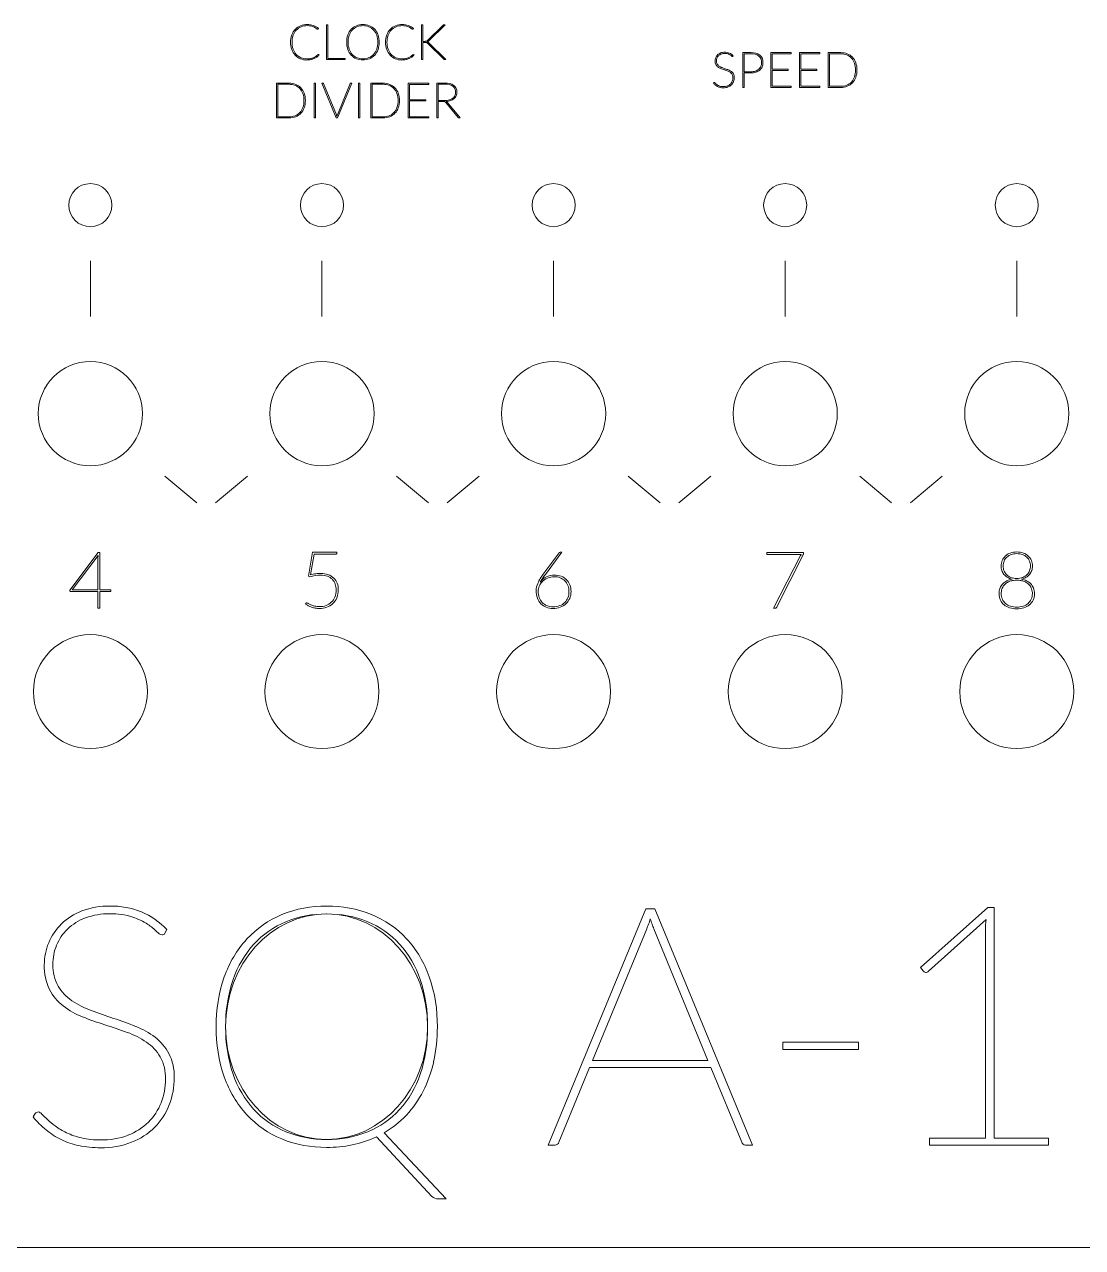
# Model space of a CAD drawing. Header units: millimetres. Extents: x -87 to 387, y -250 to 300.
# Drawn here: x 70.3 to 146.4, y -120 to -32 of the extents above; entities that cross this region are included whole.
import ezdxf

# ---------------------------------------------------------------- set-up
doc = ezdxf.new("R2010")
doc.units = ezdxf.units.MM
for name, color, linetype, lineweight, true_color in [('all_sq16', 7, 'Continuous', 0, 0x000000), ('ext', 1, 'Continuous', 0, 0xff0000), ('int', 3, 'Continuous', 0, 0x00ff00), ('txt', 51, 'Continuous', 0, 0xffffb5)]:
    doc.layers.add(name, color=color, linetype=linetype, lineweight=lineweight, true_color=true_color)

# ---------------------------------------------------------------- blocks, each defined once
blk = doc.blocks.new('façade')
at = {"layer": 'ext'}
blk.add_line((300, 0), (0, 0), dxfattribs=at)
at = {"layer": 'int'}
for centre, radius in [((75, 75), 1.55), ((91.666, 75), 1.55), ((108.333, 75), 1.55), ((125, 75), 1.55), ((141.666, 75), 1.55), ((75, 60), 3.75), ((91.666, 60), 3.75), ((108.333, 60), 3.75), ((125, 60), 3.75), ((141.666, 60), 3.75), ((75, 40), 4.1), ((91.666, 40), 4.1), ((108.333, 40), 4.1), ((125, 40), 4.1), ((141.666, 40), 4.1)]:
    blk.add_circle(centre, radius, dxfattribs=at)
blk.add_ellipse((92, 15.888), major_axis=(0.014, 8.112), ratio=0.896045, dxfattribs=at)
at = {"layer": 'txt'}
for p, q in [((91.417, 87.703), (91.39, 87.664)), ((91.996, 85.472), (91.996, 87.972)), ((91.996, 87.972), (92.094, 87.972)), ((92.094, 87.972), (92.094, 85.557)), ((98.249, 87.703), (98.223, 87.664)), ((98.828, 85.472), (98.828, 87.972)), ((98.828, 87.972), (98.926, 87.972)), ((98.926, 87.972), (98.926, 86.786)), ((99.262, 86.848), (100.365, 87.934)), ((100.52, 87.972), (99.355, 86.825)), ((100.448, 87.972), (100.52, 87.972)), ((98.926, 86.786), (99.086, 86.786)), ((99.092, 86.708), (98.926, 86.708)), ((98.926, 86.708), (98.926, 85.472)), ((100.439, 85.505), (99.28, 86.635)), ((99.357, 86.683), (100.59, 85.472)), ((91.427, 85.835), (91.465, 85.795)), ((93.333, 85.472), (91.996, 85.472)), ((92.094, 85.557), (93.333, 85.557)), ((93.333, 85.557), (93.333, 85.472)), ((98.26, 85.835), (98.297, 85.795)), ((98.926, 85.472), (98.828, 85.472)), ((100.59, 85.472), (100.52, 85.472)), ((121.254, 85.751), (121.233, 85.712)), ((121.942, 83.472), (121.942, 85.972)), ((121.942, 85.972), (122.54, 85.972)), ((122.54, 85.894), (122.04, 85.894)), ((122.04, 85.894), (122.04, 84.597)), ((123.956, 83.472), (123.956, 85.972)), ((123.956, 85.972), (125.432, 85.972)), ((125.432, 85.888), (124.054, 85.888)), ((124.054, 85.888), (124.054, 84.78)), ((125.432, 85.972), (125.432, 85.888)), ((126.024, 83.472), (126.024, 85.972)), ((126.024, 85.972), (127.5, 85.972)), ((127.5, 85.888), (126.122, 85.888)), ((126.122, 85.888), (126.122, 84.78)), ((127.5, 85.972), (127.5, 85.888)), ((128.092, 83.472), (128.092, 85.972)), ((128.092, 85.972), (128.993, 85.972)), ((128.993, 85.892), (128.189, 85.892)), ((128.189, 85.892), (128.189, 83.552)), ((122.04, 84.597), (122.54, 84.597)), ((122.04, 84.517), (122.04, 83.472)), ((122.54, 84.517), (122.04, 84.517)), ((124.054, 84.78), (125.215, 84.78)), ((125.215, 84.699), (124.054, 84.699)), ((124.054, 84.699), (124.054, 83.556)), ((125.215, 84.78), (125.215, 84.699)), ((126.122, 84.78), (127.283, 84.78)), ((127.283, 84.699), (126.122, 84.699)), ((126.122, 84.699), (126.122, 83.556)), ((127.283, 84.78), (127.283, 84.699)), ((88.399, 81.276), (88.399, 83.776)), ((88.399, 83.776), (89.301, 83.776)), ((89.301, 83.696), (88.497, 83.696)), ((88.497, 83.696), (88.497, 81.356)), ((91.1, 81.276), (91.1, 83.776)), ((91.1, 83.776), (91.198, 83.776)), ((91.198, 83.776), (91.198, 81.276)), ((91.659, 83.776), (91.735, 83.776)), ((92.697, 81.276), (91.659, 83.776)), ((91.774, 83.746), (92.702, 81.507)), ((92.778, 81.507), (93.705, 83.746)), ((93.822, 83.776), (92.784, 81.276)), ((93.748, 83.776), (93.822, 83.776)), ((94.283, 81.276), (94.283, 83.776)), ((94.283, 83.776), (94.38, 83.776)), ((94.38, 83.776), (94.38, 81.276)), ((95.173, 81.276), (95.173, 83.776)), ((95.173, 83.776), (96.075, 83.776)), ((96.075, 83.696), (95.271, 83.696)), ((95.271, 83.696), (95.271, 81.356)), ((97.874, 81.276), (97.874, 83.776)), ((97.874, 83.776), (99.35, 83.776)), ((99.35, 83.692), (97.972, 83.692)), ((97.972, 83.692), (97.972, 82.584)), ((99.35, 83.776), (99.35, 83.692)), ((99.942, 81.276), (99.942, 83.776)), ((99.942, 83.776), (100.544, 83.776)), ((100.544, 83.698), (100.039, 83.698)), ((100.039, 83.698), (100.039, 82.528)), ((119.837, 83.769), (119.86, 83.804)), ((122.04, 83.472), (121.942, 83.472)), ((125.432, 83.472), (123.956, 83.472)), ((124.054, 83.556), (125.436, 83.556)), ((125.436, 83.556), (125.432, 83.472)), ((127.5, 83.472), (126.024, 83.472)), ((126.122, 83.556), (127.504, 83.556)), ((127.504, 83.556), (127.5, 83.472)), ((128.993, 83.472), (128.092, 83.472)), ((128.189, 83.552), (128.993, 83.552)), ((97.972, 82.584), (99.133, 82.584)), ((99.133, 82.503), (97.972, 82.503)), ((97.972, 82.503), (97.972, 81.36)), ((99.133, 82.584), (99.133, 82.503)), ((100.039, 82.528), (100.516, 82.528)), ((100.039, 82.453), (100.039, 81.276)), ((100.404, 82.453), (100.039, 82.453)), ((101.457, 81.306), (100.575, 82.385)), ((100.67, 82.405), (101.601, 81.276)), ((89.301, 81.276), (88.399, 81.276)), ((88.497, 81.356), (89.301, 81.356)), ((91.198, 81.276), (91.1, 81.276)), ((92.784, 81.276), (92.697, 81.276)), ((94.38, 81.276), (94.283, 81.276)), ((96.075, 81.276), (95.173, 81.276)), ((95.271, 81.356), (96.075, 81.356)), ((99.35, 81.276), (97.874, 81.276)), ((97.972, 81.36), (99.353, 81.36)), ((99.353, 81.36), (99.35, 81.276)), ((100.039, 81.276), (99.942, 81.276)), ((101.601, 81.276), (101.52, 81.276)), ((75, 67), (75, 71)), ((91.666, 67), (91.666, 71)), ((108.333, 67), (108.333, 71)), ((125, 67), (125, 71)), ((141.666, 67), (141.666, 71)), ((80.362, 55.5), (82.66, 53.572)), ((86.304, 55.5), (84.006, 53.572)), ((97.029, 55.5), (99.327, 53.572)), ((102.971, 55.5), (100.673, 53.572)), ((113.695, 55.5), (115.993, 53.572)), ((119.637, 55.5), (117.339, 53.572)), ((130.362, 55.5), (132.66, 53.572)), ((136.304, 55.5), (134.006, 53.572)), ((73.518, 47.309), (75.563, 50.003)), ((75.557, 49.798), (73.685, 47.317)), ((75.549, 47.317), (75.549, 49.647)), ((75.563, 50.003), (75.683, 50.003)), ((75.683, 50.003), (75.683, 47.317)), ((90.691, 48.302), (90.995, 50.023)), ((91.109, 49.886), (90.841, 48.398)), ((90.995, 50.023), (92.745, 50.023)), ((92.656, 49.886), (91.109, 49.886)), ((92.745, 50.023), (92.745, 49.96)), ((107.595, 48.458), (108.727, 49.986)), ((108.935, 50.023), (107.743, 48.433)), ((108.807, 50.023), (108.935, 50.023)), ((123.684, 49.914), (123.684, 50)), ((123.684, 50), (126.316, 50)), ((126.156, 49.864), (123.735, 49.864)), ((124.17, 46), (126.105, 49.783)), ((126.292, 49.849), (124.367, 46.059)), ((126.316, 50), (126.316, 49.932)), ((90.791, 48.267), (90.691, 48.302)), ((73.532, 47.241), (73.518, 47.309)), ((75.549, 47.198), (73.6, 47.198)), ((73.685, 47.317), (75.549, 47.317)), ((75.549, 45.997), (75.549, 47.198)), ((75.683, 47.317), (76.482, 47.317)), ((76.425, 47.198), (75.683, 47.198)), ((75.683, 47.198), (75.683, 45.997)), ((76.482, 47.317), (76.482, 47.246)), ((75.683, 45.997), (75.549, 45.997)), ((90.491, 46.299), (90.534, 46.356)), ((124.264, 46), (124.17, 46)), ((107.941, 7.375), (114.977, 24.375)), ((114.977, 24.375), (115.619, 24.375)), ((115.619, 24.375), (122.657, 7.375)), ((134.747, 20.143), (139.585, 24.461)), ((139.585, 24.461), (140.043, 24.461)), ((140.043, 24.461), (140.043, 7.87)), ((115.038, 22.936), (111.145, 13.469)), ((119.44, 13.469), (115.547, 22.936)), ((139.452, 23.603), (135.317, 19.879)), ((80.513, 22.877), (80.368, 22.611)), ((139.415, 7.87), (139.415, 22.841)), ((134.928, 19.901), (134.747, 20.143)), ((124.833, 14.775), (130.274, 14.775)), ((124.833, 14.244), (124.833, 14.775)), ((130.274, 14.244), (124.833, 14.244)), ((130.274, 14.775), (130.274, 14.244)), ((111.145, 13.469), (119.44, 13.469)), ((110.928, 12.96), (108.714, 7.581)), ((119.656, 12.96), (110.928, 12.96)), ((121.871, 7.581), (119.656, 12.96)), ((70.876, 9.395), (71.032, 9.637)), ((99.583, 3.674), (95.579, 7.956)), ((96.137, 8.259), (100.611, 3.504)), ((108.436, 7.375), (107.941, 7.375)), ((122.657, 7.375), (122.135, 7.375)), ((135.375, 7.87), (139.415, 7.87)), ((135.375, 7.375), (135.375, 7.87)), ((143.95, 7.375), (135.375, 7.375)), ((140.043, 7.87), (143.95, 7.87)), ((143.95, 7.87), (143.95, 7.375)), ((100.611, 3.504), (100.042, 3.504))]:
    blk.add_line(p, q, dxfattribs=at)
for centre, radius, start, end in [((90.905, 86.74), 1.496, 160.34214, 180.71929), ((90.596, 86.85), 1.168, 136.95153, 160.2995), ((90.952, 86.742), 1.442, 160.70855, 180.82783), ((90.612, 86.86), 1.082, 137.22224, 160.64005), ((90.54, 86.89), 1.1, 112.28472, 136.48442), ((90.539, 86.914), 0.991, 112.0736, 136.66172), ((90.596, 86.744), 1.256, 89.31219, 112.12125), ((90.598, 86.761), 1.155, 89.35702, 111.93101), ((90.633, 86.792), 1.208, 69.49904, 91.02901), ((90.621, 86.731), 1.186, 79.56853, 90.45747), ((90.621, 86.741), 1.176, 70.32445, 79.48981), ((90.721, 87.019), 0.88, 60.36154, 70.36367), ((90.592, 86.758), 1.255, 48.90476, 68.30397), ((90.434, 86.528), 1.449, 55.36617, 60.10752), ((89.917, 85.793), 2.348, 53.13126, 55.16925), ((91.38, 87.73), 0.0803, 226.83095, 256.64104), ((91.366, 87.682), 0.0304, 262.8412, 324.49988), ((94.992, 86.743), 1.548, 160.87184, 180.78212), ((94.627, 86.869), 1.161, 137.55296, 160.83941), ((95.027, 86.744), 1.482, 161.1836, 180.87345), ((94.661, 86.867), 1.096, 138.14343, 161.08455), ((94.547, 86.929), 1.061, 112.52244, 137.02528), ((94.541, 86.963), 0.943, 112.36083, 137.62766), ((94.599, 86.793), 1.207, 89.3339, 112.34574), ((94.601, 86.806), 1.111, 89.34723, 112.13056), ((94.629, 86.773), 1.227, 67.95362, 90.74173), ((94.627, 86.796), 1.121, 67.9658, 90.71702), ((94.691, 86.965), 0.941, 42.3415, 67.67001), ((94.691, 86.938), 1.051, 42.95755, 67.67106), ((94.584, 86.881), 1.076, 18.50413, 41.82322), ((94.603, 86.871), 1.161, 19.14089, 42.44225), ((94.169, 86.744), 1.513, 359.13733, 18.41219), ((94.231, 86.743), 1.554, 359.1983, 19.08783), ((97.738, 86.74), 1.496, 160.34214, 180.71929), ((97.429, 86.85), 1.168, 136.95153, 160.2995), ((97.785, 86.742), 1.442, 160.70855, 180.82783), ((97.445, 86.86), 1.082, 137.22224, 160.64005), ((97.373, 86.89), 1.1, 112.28472, 136.48442), ((97.372, 86.914), 0.991, 112.0736, 136.66172), ((97.429, 86.744), 1.256, 89.31219, 112.12125), ((97.431, 86.761), 1.155, 89.35702, 111.93101), ((97.465, 86.792), 1.208, 69.49904, 91.02901), ((97.453, 86.731), 1.186, 79.56853, 90.45747), ((97.453, 86.741), 1.176, 70.32445, 79.48981), ((97.553, 87.019), 0.88, 60.36154, 70.36367), ((97.424, 86.758), 1.255, 48.90476, 68.30397), ((97.267, 86.528), 1.449, 55.36617, 60.10752), ((96.749, 85.793), 2.348, 53.13126, 55.16925), ((98.213, 87.73), 0.0803, 226.83095, 256.64104), ((98.198, 87.682), 0.0304, 262.8412, 324.49988), ((100.464, 87.842), 0.136, 115.79099, 136.95864), ((100.446, 87.862), 0.109, 88.72554, 112.11018), ((90.934, 86.7), 1.525, 179.19659, 199.47398), ((90.968, 86.699), 1.458, 179.09196, 199.18782), ((94.991, 86.7), 1.546, 179.18831, 199.13772), ((95.026, 86.699), 1.481, 179.13255, 198.82421), ((94.17, 86.699), 1.512, 341.58015, 0.85681), ((94.239, 86.7), 1.546, 340.86228, 0.81169), ((97.766, 86.7), 1.525, 179.19659, 199.47398), ((97.801, 86.699), 1.458, 179.09196, 199.18782), ((99.091, 87.591), 0.805, 269.67982, 273.8033), ((99.098, 86.258), 0.45, 81.84749, 90.82101), ((99.132, 86.964), 0.176, 273.84284, 288.5828), ((99.134, 86.515), 0.19, 66.82837, 81.65799), ((99.145, 86.925), 0.136, 288.7177, 306.55183), ((99.148, 86.552), 0.151, 50.09446, 65.95169), ((99.021, 87.085), 0.338, 307.28562, 315.52094), ((98.879, 86.238), 0.564, 44.67808, 49.5884), ((99.203, 86.92), 0.172, 284.6874, 304.75828), ((99.194, 86.549), 0.211, 58.37197, 75.73891), ((98.976, 87.213), 0.542, 306.77259, 314.29309), ((99.17, 86.526), 0.244, 39.89766, 56.27197), ((90.611, 86.587), 1.183, 199.52004, 222.43202), ((90.616, 86.579), 1.086, 199.31831, 222.55645), ((90.51, 86.508), 1.055, 222.94135, 247.5326), ((90.529, 86.51), 0.975, 223.02222, 247.49142), ((90.563, 86.642), 1.199, 247.67523, 270.60878), ((90.571, 86.618), 1.091, 247.66539, 270.54791), ((90.587, 86.891), 1.448, 269.54957, 280.84641), ((90.594, 87.06), 1.533, 269.49967, 279.17805), ((90.678, 86.52), 0.987, 279.37761, 292.00238), ((90.628, 86.658), 1.211, 281.00117, 292.75233), ((90.709, 86.435), 0.896, 292.22343, 305.05998), ((90.693, 86.498), 1.038, 292.88366, 305.48352), ((90.251, 87.074), 1.683, 305.33202, 312.37707), ((90.507, 86.754), 1.355, 305.61842, 314.99106), ((91.412, 85.809), 0.0348, 96.31397, 140.63444), ((91.402, 85.805), 0.0386, 49.08547, 81.50967), ((94.626, 86.575), 1.16, 199.21507, 222.49067), ((94.643, 86.57), 1.077, 198.86829, 222.13869), ((94.535, 86.503), 1.045, 222.99271, 247.82838), ((94.544, 86.494), 0.953, 222.74292, 247.67034), ((94.599, 86.673), 1.226, 248.02073, 270.66557), ((94.601, 86.641), 1.111, 247.86944, 270.65277), ((94.627, 86.651), 1.121, 269.28298, 292.0342), ((94.629, 86.681), 1.234, 269.25905, 291.90922), ((94.687, 86.492), 0.951, 292.29888, 317.28786), ((94.695, 86.504), 1.045, 292.19522, 317.01203), ((94.601, 86.556), 1.058, 317.89502, 341.5437), ((94.604, 86.575), 1.16, 317.50933, 340.78493), ((97.444, 86.587), 1.183, 199.52004, 222.43202), ((97.449, 86.579), 1.086, 199.31831, 222.55645), ((97.343, 86.508), 1.055, 222.94135, 247.5326), ((97.362, 86.51), 0.975, 223.02222, 247.49142), ((97.395, 86.642), 1.199, 247.67523, 270.60878), ((97.403, 86.618), 1.091, 247.66539, 270.54791), ((97.419, 86.891), 1.448, 269.54957, 280.84641), ((97.427, 87.06), 1.533, 269.49967, 279.17805), ((97.511, 86.52), 0.987, 279.37761, 292.00238), ((97.461, 86.658), 1.211, 281.00117, 292.75233), ((97.541, 86.435), 0.896, 292.22343, 305.05998), ((97.525, 86.498), 1.038, 292.88366, 305.48352), ((97.083, 87.074), 1.683, 305.33202, 312.37707), ((97.339, 86.754), 1.355, 305.61842, 314.99106), ((98.244, 85.809), 0.0348, 96.31397, 140.63444), ((98.235, 85.805), 0.0386, 49.08547, 81.50967), ((100.513, 85.561), 0.092, 217.20562, 242.02212), ((100.513, 85.589), 0.118, 248.46127, 273.34071), ((120.566, 85.38), 0.61, 157.55577, 180.19188), ((120.507, 85.358), 0.551, 177.98799, 205.93681), ((120.548, 85.388), 0.59, 134.19642, 157.59214), ((120.586, 85.383), 0.539, 158.02309, 180.22627), ((120.484, 85.366), 0.437, 177.93767, 209.11687), ((120.55, 85.397), 0.501, 134.14767, 157.9911), ((120.586, 85.342), 0.649, 110.99422, 133.82105), ((120.58, 85.362), 0.547, 110.22072, 133.75808), ((120.635, 85.206), 0.794, 88.95579, 110.76623), ((120.637, 85.201), 0.717, 88.98531, 110.06573), ((120.666, 85.138), 0.862, 68.41875, 91.08994), ((120.668, 85.188), 0.731, 72.23106, 91.46979), ((120.672, 85.225), 0.694, 56.8669, 71.58269), ((120.655, 85.179), 0.829, 43.6871, 66.67361), ((120.668, 85.226), 0.695, 46.29815, 56.52353), ((121.224, 85.787), 0.0953, 217.69887, 257.14485), ((121.203, 85.728), 0.0333, 268.70567, 331.89969), ((122.608, 84.986), 0.988, 54.48997, 94.00188), ((122.604, 85.043), 0.853, 53.44194, 94.34166), ((122.7, 85.287), 0.604, 356.14088, 46.93154), ((122.739, 85.295), 0.665, 355.79395, 48.14947), ((129.009, 84.695), 1.277, 68.93076, 90.6924), ((129.007, 84.731), 1.161, 68.83023, 90.67857), ((129.086, 84.943), 0.935, 43.45733, 68.62827), ((129.092, 84.922), 1.035, 43.94901, 68.74081), ((129.013, 84.89), 1.024, 18.73157, 42.80891), ((129.029, 84.876), 1.113, 19.47073, 43.3584), ((120.489, 85.368), 0.539, 207.65039, 231.91007), ((120.523, 85.406), 0.492, 211.02808, 235.90391), ((120.655, 85.588), 0.815, 232.28887, 248.91786), ((120.776, 85.781), 0.944, 235.93595, 249.97759), ((121.754, 88.372), 3.808, 248.54935, 252.31191), ((122.784, 91.166), 6.691, 249.61576, 251.75328), ((118.579, 78.416), 6.642, 70.16417, 72.31048), ((119.34, 80.718), 4.31, 68.42786, 71.75884), ((120.538, 83.827), 0.888, 55.70724, 70.59603), ((120.615, 83.932), 0.852, 52.85338, 68.73208), ((120.758, 84.152), 0.494, 30.74876, 55.51264), ((120.808, 84.191), 0.529, 28.06672, 52.62821), ((122.553, 85.546), 0.949, 269.18635, 288.68271), ((122.553, 85.608), 1.09, 269.30498, 288.15393), ((122.626, 85.331), 0.722, 288.67162, 310.73765), ((122.636, 85.357), 0.826, 288.07411, 309.84661), ((122.705, 85.232), 0.596, 311.18708, 336.01826), ((122.738, 85.229), 0.663, 310.20679, 335.48116), ((122.681, 85.242), 0.621, 336.09914, 0.42372), ((122.707, 85.239), 0.695, 335.71751, 0.57467), ((128.578, 84.746), 1.482, 359.06203, 18.60986), ((128.58, 84.698), 1.481, 341.3823, 0.93211), ((128.648, 84.745), 1.516, 359.10578, 19.33425), ((128.649, 84.698), 1.515, 340.65812, 0.88835), ((89.316, 82.499), 1.277, 68.93076, 90.6924), ((89.315, 82.535), 1.161, 68.83023, 90.67857), ((89.393, 82.747), 0.935, 43.45733, 68.62827), ((89.4, 82.726), 1.035, 43.94901, 68.74081), ((91.737, 83.738), 0.0378, 11.56269, 93.24477), ((93.743, 83.737), 0.0396, 83.97708, 166.49937), ((96.09, 82.499), 1.277, 68.93076, 90.6924), ((96.088, 82.535), 1.161, 68.83023, 90.67857), ((96.167, 82.747), 0.935, 43.45733, 68.62827), ((96.174, 82.726), 1.035, 43.94901, 68.74081), ((100.613, 82.756), 1.023, 57.45543, 93.84195), ((100.603, 82.783), 0.917, 58.05791, 93.67571), ((100.816, 83.178), 0.561, 355.90819, 51.69565), ((120.757, 84.557), 1.211, 220.59529, 229.81192), ((119.951, 83.716), 0.127, 126.92327, 135.87417), ((119.892, 83.79), 0.0322, 86.00754, 120.93878), ((119.88, 83.763), 0.0608, 37.70411, 77.1861), ((121.503, 85.389), 2.237, 225.26793, 227.31341), ((120.463, 84.213), 0.759, 230.01499, 244.25689), ((120.783, 84.614), 1.179, 227.50261, 232.91205), ((120.479, 84.217), 0.679, 233.16783, 244.82099), ((120.538, 84.346), 0.821, 244.91069, 256.61032), ((120.618, 84.162), 0.628, 290.91094, 314.50703), ((120.621, 84.172), 0.719, 291.11477, 314.54023), ((120.637, 84.136), 0.596, 314.95284, 338.73131), ((120.65, 84.134), 0.672, 315.03003, 339.20277), ((120.786, 84.188), 0.452, 357.78264, 28.68774), ((120.559, 84.166), 0.679, 338.74514, 0.39356), ((120.802, 84.204), 0.529, 358.07902, 26.42479), ((120.529, 84.181), 0.802, 339.15736, 0.40932), ((129.007, 84.712), 1.161, 269.32143, 291.16977), ((129.086, 84.499), 0.934, 291.37505, 316.58499), ((129.092, 84.522), 1.035, 291.25919, 316.05099), ((129.011, 84.554), 1.026, 317.22344, 341.26293), ((129.029, 84.567), 1.113, 316.6416, 340.52927), ((89.321, 82.694), 1.024, 18.73157, 42.80891), ((89.337, 82.68), 1.113, 19.47073, 43.3584), ((88.886, 82.55), 1.482, 359.06203, 18.60986), ((88.955, 82.549), 1.516, 359.10578, 19.33425), ((96.094, 82.694), 1.024, 18.73157, 42.80891), ((96.11, 82.68), 1.113, 19.47073, 43.3584), ((95.66, 82.55), 1.482, 359.06203, 18.60986), ((95.729, 82.549), 1.516, 359.10578, 19.33425), ((100.745, 83.106), 0.53, 308.32992, 334.91105), ((100.786, 83.172), 0.492, 355.52955, 52.1418), ((100.758, 83.124), 0.617, 311.2873, 335.61134), ((100.689, 83.124), 0.588, 335.59904, 0.92824), ((100.735, 83.129), 0.64, 336.02302, 0.78031), ((120.496, 84.29), 0.843, 244.46395, 258.02479), ((120.54, 84.52), 1.077, 258.30511, 270.55524), ((120.541, 84.372), 0.847, 256.8072, 270.69367), ((120.565, 84.326), 0.883, 269.03608, 290.89063), ((120.564, 84.307), 0.782, 269.06919, 290.75704), ((129.009, 84.749), 1.277, 269.3076, 291.06924), ((89.319, 82.359), 1.026, 317.22344, 341.26293), ((89.337, 82.372), 1.113, 316.6416, 340.52927), ((88.887, 82.502), 1.481, 341.3823, 0.93211), ((88.957, 82.502), 1.515, 340.65812, 0.88835), ((96.092, 82.359), 1.026, 317.22344, 341.26293), ((96.11, 82.372), 1.113, 316.6416, 340.52927), ((95.661, 82.502), 1.481, 341.3823, 0.93211), ((95.73, 82.502), 1.515, 340.65812, 0.88835), ((100.409, 81.976), 0.477, 83.00431, 90.59661), ((100.447, 82.28), 0.171, 67.69903, 83.16199), ((100.456, 82.308), 0.141, 50.69386, 66.79596), ((100.53, 83.643), 1.116, 269.26789, 285.76402), ((100.437, 82.289), 0.169, 35.03352, 49.86069), ((100.551, 83.576), 1.119, 272.9378, 289.42173), ((100.491, 82.259), 0.232, 39.04254, 59.45877), ((100.646, 83.24), 0.696, 285.60298, 307.86284), ((100.678, 83.225), 0.746, 289.19014, 310.76779), ((89.315, 82.517), 1.161, 269.32143, 291.16977), ((89.316, 82.553), 1.277, 269.3076, 291.06924), ((89.394, 82.303), 0.934, 291.37505, 316.58499), ((89.4, 82.326), 1.035, 291.25919, 316.05099), ((90.931, 80.852), 1.888, 18.42766, 20.29032), ((90.843, 80.823), 1.981, 16.62356, 18.42758), ((94.006, 81.054), 1.309, 159.73287, 165.12461), ((96.088, 82.517), 1.161, 269.32143, 291.16977), ((96.09, 82.553), 1.277, 269.3076, 291.06924), ((96.167, 82.303), 0.934, 291.37505, 316.58499), ((96.174, 82.326), 1.035, 291.25919, 316.05099), ((101.511, 81.34), 0.0645, 212.27093, 246.84391), ((101.519, 81.38), 0.104, 251.67246, 270.9812), ((77.099, 49.639), 1.55, 174.11861, 179.70608), ((92.664, 49.978), 0.0915, 265.04591, 310.21012), ((92.673, 49.959), 0.0714, 314.56926, 1.35829), ((108.8, 49.933), 0.0901, 85.81955, 144.0165), ((123.728, 49.908), 0.0451, 172.22347, 278.47954), ((124.952, 50.502), 1.359, 328.04379, 330.15179), ((126.363, 49.693), 0.268, 140.59375, 150.26669), ((126.137, 49.94), 0.18, 329.65587, 342.13967), ((126.17, 49.93), 0.146, 341.90798, 0.65711), ((141.544, 49.048), 1.004, 157.45802, 180.36319), ((141.471, 49.077), 0.926, 133.12866, 157.42281), ((141.603, 49.048), 0.918, 158.01929, 180.55712), ((141.494, 49.088), 0.802, 133.22465, 157.82318), ((141.543, 48.99), 1.039, 109.70911, 132.72321), ((141.552, 49.017), 0.893, 109.50518, 132.7976), ((141.645, 48.697), 1.348, 89.10403, 109.59933), ((141.647, 48.739), 1.187, 89.09785, 109.36086), ((141.687, 48.695), 1.35, 70.41438, 90.90653), ((141.685, 48.737), 1.189, 70.65472, 90.91408), ((141.781, 49.017), 0.893, 47.2024, 70.49482), ((141.79, 48.99), 1.039, 47.27679, 70.29089), ((141.838, 49.088), 0.802, 22.17682, 46.77535), ((141.861, 49.077), 0.926, 22.57719, 46.87134), ((141.73, 49.048), 0.918, 359.44288, 21.98071), ((141.789, 49.048), 1.004, 359.63681, 22.54198), ((91.647, 45.411), 3.094, 97.74986, 105.10057), ((91.589, 45.824), 2.677, 90.22379, 97.69841), ((91.607, 46.935), 1.566, 70.64252, 91.04926), ((91.763, 47.388), 1.087, 45.73189, 70.47781), ((110.255, 46.436), 3.342, 142.7554, 156.18317), ((115.109, 43.006), 9.149, 143.62577, 145.9059), ((141.574, 49.033), 1.034, 179.56903, 198.13585), ((141.419, 48.986), 0.873, 198.30306, 219.18936), ((141.647, 49.037), 0.962, 179.90283, 200.30212), ((141.472, 49.034), 0.944, 219.46921, 239.34015), ((141.492, 48.977), 0.796, 200.14317, 224.74241), ((141.549, 49.045), 0.884, 225.2885, 249.12895), ((141.784, 49.045), 0.884, 290.87105, 314.7115), ((141.871, 49.018), 0.925, 300.626, 320.85217), ((141.841, 48.977), 0.796, 315.25759, 339.85683), ((141.685, 49.037), 0.962, 339.69788, 0.09717), ((141.882, 49.002), 0.906, 321.20497, 341.30261), ((141.781, 49.034), 1.011, 341.43768, 0.4327), ((91.622, 45.22), 3.159, 91.16464, 105.26564), ((91.589, 46.935), 1.443, 70.85482, 91.21455), ((91.752, 47.418), 0.934, 44.90227, 70.59257), ((91.759, 47.446), 0.909, 18.87194, 43.97428), ((91.791, 47.438), 1.032, 20.02063, 44.94646), ((91.398, 47.326), 1.29, 359.36379, 18.73188), ((91.476, 47.327), 1.365, 359.33583, 19.85556), ((108.467, 47.216), 1.391, 155.83757, 177.82853), ((108.193, 47.208), 0.97, 157.06462, 179.59178), ((108.264, 47.186), 1.044, 135.12305, 157.49682), ((108.327, 47.203), 1.163, 116.25786, 144.86351), ((109.695, 46.667), 2.614, 145.82943, 152.54445), ((108.348, 47.098), 1.167, 113.31701, 134.97095), ((108.387, 47.092), 1.289, 89.43691, 116.48543), ((108.354, 47.076), 1.189, 89.01081, 113.14191), ((108.389, 47.079), 1.186, 69.43763, 90.70786), ((108.417, 47.07), 1.312, 69.03494, 90.75145), ((108.464, 47.286), 0.966, 45.45224, 69.28807), ((108.493, 47.275), 1.092, 45.25714, 68.89674), ((108.455, 47.29), 0.969, 20.88596, 44.91575), ((108.498, 47.293), 1.077, 20.93014, 44.79681), ((108.227, 47.207), 1.211, 359.1629, 20.72467), ((108.285, 47.213), 1.304, 359.32004, 20.82826), ((141.324, 47.119), 0.923, 135.70547, 158.64804), ((141.42, 47.109), 0.868, 142.19638, 161.66584), ((141.385, 47.047), 1.017, 114.6801, 135.19852), ((141.391, 47.125), 0.835, 123.11213, 141.84387), ((141.553, 46.877), 1.131, 109.67655, 123.1512), ((141.609, 46.571), 1.543, 100.62392, 114.85112), ((141.594, 49.245), 1.187, 239.43831, 256.88489), ((141.612, 46.713), 1.305, 98.24355, 109.6614), ((141.642, 49.306), 1.161, 249.41715, 271.18758), ((141.674, 46.329), 1.694, 90.27995, 98.472), ((141.69, 49.308), 1.163, 268.80095, 290.5668), ((141.658, 46.325), 1.698, 81.53818, 89.73243), ((141.721, 46.713), 1.305, 70.3386, 81.75645), ((141.738, 49.245), 1.187, 283.11511, 300.56169), ((141.729, 46.598), 1.516, 64.97559, 79.40585), ((141.779, 46.877), 1.131, 56.8488, 70.32345), ((141.937, 47.039), 1.028, 44.82639, 65.06758), ((141.942, 47.125), 0.835, 38.15613, 56.88787), ((141.912, 47.109), 0.868, 18.33416, 37.80362), ((141.996, 47.109), 0.937, 21.69605, 44.35985), ((73.589, 47.255), 0.0593, 194.02771, 230.39414), ((73.593, 47.277), 0.0793, 238.61934, 275.2295), ((76.435, 47.244), 0.0469, 257.48897, 2.98375), ((91.592, 47.206), 1.082, 313.62685, 337.87647), ((91.596, 47.234), 1.237, 312.96526, 336.8787), ((91.37, 47.287), 1.317, 338.24409, 1.07854), ((91.449, 47.287), 1.392, 337.22854, 0.99805), ((108.638, 47.243), 1.561, 179.06049, 199.52381), ((108.246, 47.107), 1.146, 199.68011, 223.69262), ((108.493, 47.201), 1.271, 179.38931, 199.84881), ((108.253, 47.115), 1.015, 199.87755, 223.33176), ((108.449, 47.106), 0.977, 314.5061, 338.86224), ((108.465, 47.131), 1.114, 313.09555, 337.40289), ((108.259, 47.177), 1.179, 338.99969, 0.60833), ((108.331, 47.183), 1.258, 337.55589, 0.68917), ((141.512, 47.058), 1.12, 159.22095, 181.14842), ((141.443, 47.019), 1.052, 179.10481, 204.41589), ((141.598, 47.057), 1.052, 162.00442, 180.95963), ((141.486, 47.026), 0.941, 179.22784, 204.20447), ((141.422, 47.002), 0.873, 204.4639, 229.74553), ((141.91, 47.002), 0.873, 310.25447, 335.5361), ((141.846, 47.026), 0.941, 335.79553, 0.77216), ((141.735, 47.057), 1.052, 359.04037, 17.99558), ((141.889, 47.019), 1.052, 335.58411, 0.89519), ((141.838, 47.058), 1.103, 358.84143, 21.1209), ((91.409, 47.541), 1.545, 233.55341, 241.76541), ((90.584, 46.326), 0.0581, 86.10226, 149.13989), ((90.545, 46.155), 0.233, 53.14384, 79.34475), ((91.451, 47.612), 1.626, 241.63845, 250.67812), ((91.461, 47.639), 1.512, 239.11036, 246.81187), ((91.629, 48.026), 1.934, 246.75293, 255.17939), ((91.513, 47.785), 1.811, 250.62819, 259.57442), ((91.475, 47.485), 1.371, 255.6065, 270.86447), ((91.484, 47.626), 1.649, 259.56944, 270.20117), ((91.498, 47.467), 1.49, 269.67531, 290.00078), ((91.506, 47.466), 1.352, 269.5711, 289.59186), ((91.596, 47.214), 1.084, 289.57469, 313.15784), ((91.572, 47.269), 1.278, 289.9129, 312.64933), ((108.182, 47.063), 1.069, 224.32398, 249.14052), ((108.237, 47.11), 1.001, 223.7445, 247.39606), ((108.278, 47.33), 1.353, 249.36052, 270.71473), ((108.278, 47.223), 1.121, 247.67581, 270.84504), ((108.316, 47.436), 1.333, 269.10018, 290.10351), ((108.311, 47.441), 1.464, 269.35196, 290.18523), ((108.415, 47.153), 1.034, 290.29355, 314.02124), ((108.391, 47.223), 1.232, 290.19057, 312.6721), ((124.273, 46.103), 0.103, 265.08679, 335.07791), ((141.361, 46.99), 0.965, 204.84888, 230.59364), ((141.509, 47.186), 1.21, 231.05932, 252.78645), ((141.53, 47.145), 1.051, 230.28536, 252.40857), ((141.647, 47.622), 1.667, 252.68508, 270.63532), ((141.65, 47.511), 1.437, 252.26242, 270.62578), ((141.682, 47.514), 1.439, 269.36376, 287.72481), ((141.685, 47.624), 1.669, 269.35573, 287.30389), ((141.802, 47.145), 1.051, 287.59143, 309.71464), ((141.823, 47.186), 1.21, 287.21355, 308.94068), ((141.971, 46.99), 0.965, 309.40636, 335.15112), ((75.972, 20.101), 4.412, 111.01133, 133.8682), ((76.305, 19.173), 5.397, 88.95381, 110.7778), ((76.317, 19.141), 4.874, 88.99088, 110.09506), ((76.514, 18.729), 5.841, 68.34456, 91.08284), ((76.53, 19.06), 4.956, 72.17781, 91.46707), ((76.556, 19.31), 4.71, 56.79968, 71.54304), ((76.422, 18.957), 5.666, 43.78184, 66.63499), ((91.554, 17.284), 7.221, 112.55794, 137.0428), ((91.905, 16.374), 8.196, 89.33254, 112.38159), ((91.915, 16.439), 7.562, 89.35553, 112.11323), ((92.108, 16.242), 8.328, 67.89743, 90.74169), ((92.099, 16.375), 7.626, 67.97793, 90.74052), ((92.513, 17.331), 7.167, 42.98645, 67.62653), ((75.733, 20.387), 4.04, 134.2417, 157.51109), ((75.729, 20.466), 3.41, 134.11863, 157.93644), ((75.934, 20.218), 3.73, 110.24409, 133.73334), ((76.501, 19.283), 4.763, 46.27634, 56.43353), ((91.502, 17.519), 6.405, 112.3282, 137.61864), ((92.521, 17.518), 6.408, 42.37597, 67.64464), ((126.911, 18.653), 12.622, 158.51874, 160.16344), ((111.4, 24.738), 4.04, 338.76, 344.3701), ((119.741, 24.957), 4.638, 196.3674, 201.26474), ((103.674, 18.653), 12.622, 19.83656, 21.48126), ((147.898, 22.82), 8.482, 174.70851, 179.85874), ((80.307, 23.122), 0.65, 217.69788, 257.13701), ((80.167, 22.715), 0.227, 268.91433, 332.55665), ((92.109, 16.868), 7.911, 137.57485, 160.82308), ((91.931, 16.889), 7.894, 19.15137, 42.4507), ((75.812, 20.35), 4.127, 157.45519, 180.17459), ((75.953, 20.376), 3.651, 157.96122, 180.21653), ((92.32, 16.866), 7.45, 138.14908, 161.10225), ((91.807, 16.956), 7.314, 18.51769, 41.85964), ((75.435, 20.206), 3.752, 177.99514, 205.91803), ((75.271, 20.257), 2.971, 177.95172, 209.17914), ((94.567, 16.018), 10.512, 160.84997, 180.77935), ((89.411, 16.023), 10.559, 359.20015, 19.10788), ((135.16, 20.105), 0.309, 221.2214, 260.89075), ((135.141, 20.029), 0.231, 262.51277, 319.61413), ((75.306, 20.265), 3.663, 207.62248, 231.92256), ((75.546, 20.535), 3.348, 211.04527, 235.90905), ((94.814, 16.027), 10.081, 161.18266, 180.86488), ((88.995, 16.028), 10.275, 359.14493, 18.44228), ((77.272, 23.096), 6.437, 235.96409, 249.95204), ((76.434, 21.764), 5.54, 232.29589, 248.92907), ((91.118, 60.187), 46.028, 249.58898, 251.7026), ((83.787, 40.394), 25.568, 248.56421, 252.37387), ((63.088, -24.748), 42.783, 70.10409, 72.37189), ((67.19, -12.182), 30.195, 68.47058, 71.70679), ((76.183, 10.525), 5.771, 52.86596, 68.79275), ((94.554, 15.725), 10.5, 179.17943, 199.16335), ((94.814, 15.723), 10.081, 179.13512, 198.81734), ((88.995, 15.722), 10.275, 341.55772, 0.85507), ((88.761, 15.799), 11.208, 347.50132, 0.39125), ((75.626, 9.758), 6.071, 55.73248, 70.54604), ((77.478, 12.264), 3.603, 28.06139, 52.58844), ((77.144, 12.007), 3.357, 30.73241, 55.51695), ((77.328, 12.246), 3.078, 357.77678, 28.67091), ((77.435, 12.355), 3.599, 358.08532, 26.46339), ((90.822, 15.35), 9.1, 333.18254, 347.45296), ((92.194, 14.834), 7.315, 198.84835, 222.1456), ((91.93, 14.747), 7.183, 317.84593, 341.53236), ((75.787, 12.096), 4.618, 338.74636, 0.38107), ((75.593, 12.198), 5.44, 339.12149, 0.3894), ((92.114, 14.891), 7.92, 199.25944, 222.44507), ((92.35, 14.583), 7.39, 316.82728, 333.13892), ((71.581, 9.109), 0.761, 125.71755, 136.11121), ((71.248, 9.531), 0.226, 86.29819, 119.69105), ((71.172, 9.355), 0.412, 37.40553, 77.2604), ((76.33, 11.884), 4.035, 314.89519, 338.757), ((76.387, 11.889), 4.588, 315.09075, 339.18908), ((91.526, 14.325), 6.478, 222.76866, 247.70425), ((92.496, 14.327), 6.481, 292.32283, 317.23673), ((77.118, 14.737), 8.216, 220.56139, 229.77966), ((80.648, 18.769), 12.95, 225.04531, 227.44542), ((77.457, 15.325), 8.254, 227.59775, 232.84506), ((76.183, 12.08), 4.277, 290.87765, 314.42842), ((91.453, 14.369), 7.081, 222.93364, 247.85072), ((92.586, 14.39), 7.086, 300.08393, 316.66376), ((75.134, 12.421), 5.166, 229.99034, 244.24823), ((75.223, 12.414), 4.585, 233.11823, 244.86698), ((75.619, 13.276), 5.534, 244.94718, 256.76937), ((75.822, 13.063), 5.324, 269.08056, 290.74646), ((76.217, 12.118), 4.87, 291.06904, 314.59891), ((91.915, 15.336), 7.562, 247.88677, 270.64447), ((92.099, 15.4), 7.626, 269.25948, 292.02207), ((92.127, 15.511), 8.307, 269.1239, 294.55476), ((75.362, 12.932), 5.725, 244.41826, 258.00564), ((75.654, 14.493), 7.313, 258.306, 270.55703), ((75.668, 13.56), 5.822, 256.94551, 270.67726), ((75.826, 13.196), 6.017, 269.03966, 290.85072), ((91.903, 15.549), 8.344, 248.04905, 270.66681), ((108.456, 7.638), 0.264, 265.59344, 347.40944), ((122.14, 7.654), 0.279, 195.21142, 268.95515), ((100.01, 4.123), 0.62, 226.47583, 272.94576)]:
    blk.add_arc(centre, radius, start, end, dxfattribs=at)

msp = doc.modelspace()

# ---------------------------------------------------------------- block references
at = {"layer": 'all_sq16'}
msp.add_blockref('façade', (0, -120), dxfattribs=at)

doc.saveas('drawing.dxf')
